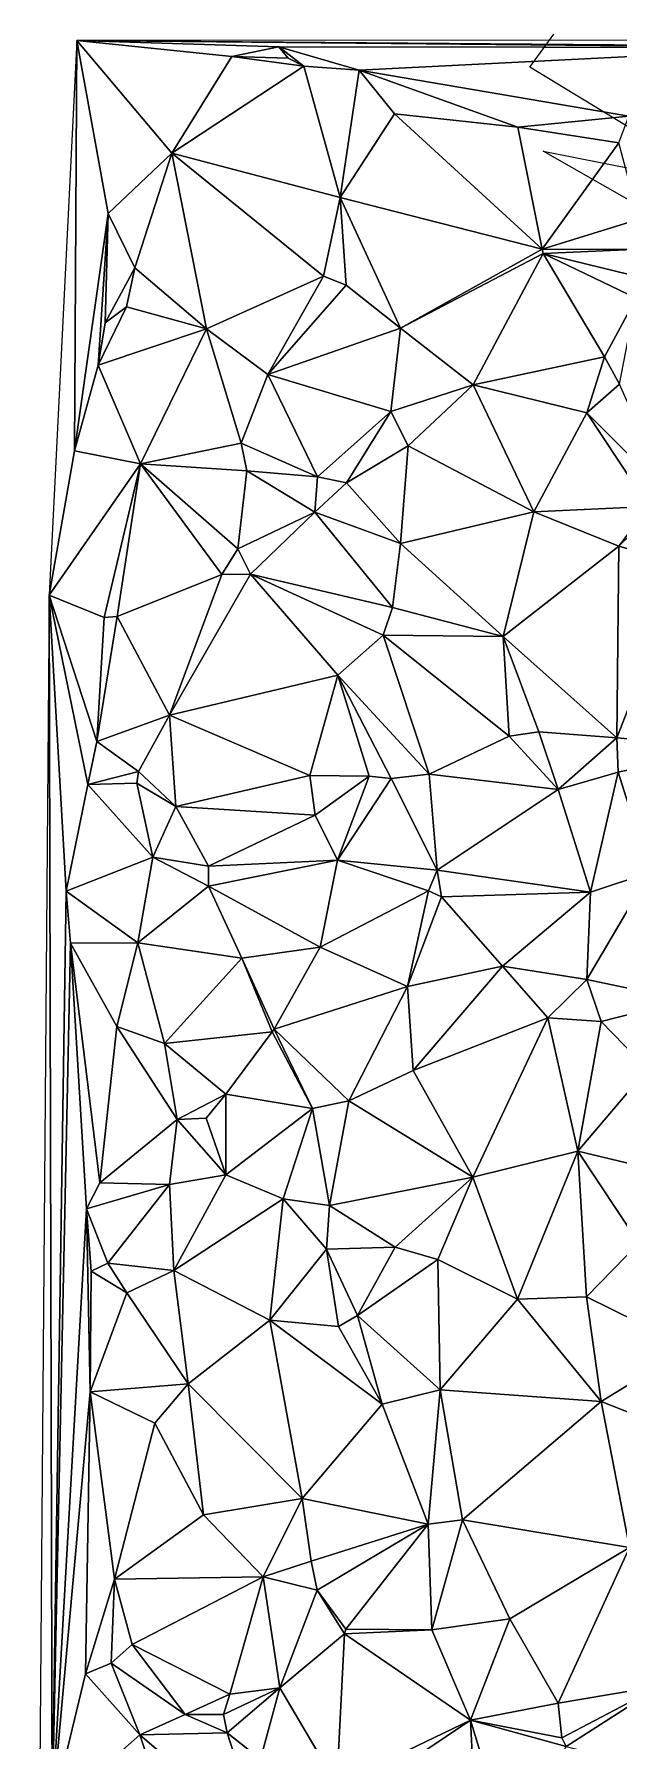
# Model space of a CAD drawing. Header units: metres. Extents: x -15 to 15, y -15.2 to 15.7.
# Drawn here: x -14.97 to -10.06, y 0.67 to 15.03 of the extents above; entities that cross this region are included whole.
import ezdxf

# ---------------------------------------------------------------- set-up
doc = ezdxf.new("R2010")
doc.units = ezdxf.units.M
doc.layers.add('CRACKS', color=1, linetype='Continuous')
doc.layers.add('STREET_MESH', color=7, linetype='Continuous')

msp = doc.modelspace()

# ---------------------------------------------------------------- linework, layer by layer
at = {"layer": 'CRACKS'}
msp.add_polyline3d([(-9.45, 13.339, 0.1), (-10.694, 14.051, 0.1), (-9.135, 13.741, 0.1), (-10.806, 14.756, 0.1), (-10.603, 15.034, 0.1)], dxfattribs=at)
at = {"layer": 'STREET_MESH'}
for points in [[(-14.849, 10.313), (-14.636, 11.527), (-14.616, 14.98)], [(-14.636, 11.527), (-14.352, 13.526), (-14.616, 14.98)], [(-14.616, 14.98), (-6.961, 14.92), (1.963, 14.988)], [(-13.312, 14.846), (-12.918, 14.928), (-14.616, 14.98)], [(-8.449, 14.923), (-6.961, 14.92), (-14.616, 14.98)], [(-12.918, 14.928), (-8.449, 14.923), (-14.616, 14.98)], [(-13.816, 14.032), (-13.312, 14.846), (-14.616, 14.98)], [(-14.352, 13.526), (-13.816, 14.032), (-14.616, 14.98)], [(-13.816, 14.032), (-12.707, 14.766), (-13.312, 14.846)], [(-13.312, 14.846), (-12.839, 14.833), (-12.918, 14.928)], [(-12.707, 14.766), (-12.839, 14.833), (-13.312, 14.846)], [(-12.918, 14.928), (-12.707, 14.766), (-12.24, 14.732)], [(-8.449, 14.923), (-12.918, 14.928), (-12.24, 14.732)], [(-12.839, 14.833), (-12.707, 14.766), (-12.918, 14.928)], [(-9.974, 14.344), (-8.449, 14.923), (-12.24, 14.732)], [(-13.816, 14.032), (-12.402, 13.66), (-12.707, 14.766)], [(-12.707, 14.766), (-12.402, 13.66), (-12.24, 14.732)], [(-12.402, 13.66), (-11.945, 14.364), (-12.24, 14.732)], [(-10.907, 14.253), (-9.974, 14.344), (-12.24, 14.732)], [(-11.945, 14.364), (-10.907, 14.253), (-12.24, 14.732)], [(-11.945, 14.364), (-12.402, 13.66), (-10.703, 13.225)], [(-11.945, 14.364), (-10.703, 13.225), (-10.907, 14.253)], [(-10.056, 14.119), (-9.974, 14.344), (-10.907, 14.253)], [(-10.703, 13.225), (-10.056, 14.119), (-10.907, 14.253)], [(-10.703, 13.225), (-9.887, 13.478), (-10.056, 14.119)], [(-14.128, 13.068), (-13.816, 14.032), (-14.352, 13.526)], [(-13.816, 14.032), (-14.128, 13.068), (-13.525, 12.554)], [(-12.54, 12.997), (-13.816, 14.032), (-13.525, 12.554)], [(-12.402, 13.66), (-13.816, 14.032), (-12.54, 12.997)], [(-12.349, 12.921), (-12.402, 13.66), (-12.54, 12.997)], [(-12.402, 13.66), (-11.894, 12.561), (-10.703, 13.225)], [(-12.349, 12.921), (-11.894, 12.561), (-12.402, 13.66)], [(-14.352, 13.526), (-14.636, 11.527), (-14.435, 12.249)], [(-14.376, 12.605), (-14.352, 13.526), (-14.435, 12.249)], [(-14.128, 13.068), (-14.352, 13.526), (-14.376, 12.605)], [(-9.937, 13.221), (-9.887, 13.478), (-10.703, 13.225)], [(-10.703, 13.225), (-11.894, 12.561), (-10.694, 13.188)], [(-9.937, 13.221), (-10.703, 13.225), (-10.694, 13.188)], [(-9.97, 13.012), (-9.937, 13.221), (-10.694, 13.188)], [(-14.128, 13.068), (-14.376, 12.605), (-14.197, 12.739)], [(-14.128, 13.068), (-14.197, 12.739), (-13.525, 12.554)], [(-11.894, 12.561), (-11.283, 12.085), (-10.694, 13.188)], [(-11.283, 12.085), (-10.179, 12.32), (-10.694, 13.188)], [(-9.912, 12.812), (-9.97, 13.012), (-10.694, 13.188)], [(-10.179, 12.32), (-9.912, 12.812), (-10.694, 13.188)], [(-13.008, 12.17), (-12.54, 12.997), (-13.525, 12.554)], [(-13.008, 12.17), (-12.349, 12.921), (-12.54, 12.997)], [(-11.894, 12.561), (-12.349, 12.921), (-13.008, 12.17)], [(-10.179, 12.32), (-10.052, 12.088), (-9.912, 12.812)], [(-14.197, 12.739), (-14.435, 12.249), (-13.525, 12.554)], [(-14.197, 12.739), (-14.376, 12.605), (-14.435, 12.249)], [(-14.435, 12.249), (-14.08, 11.419), (-13.525, 12.554)], [(-14.08, 11.419), (-13.232, 11.592), (-13.525, 12.554)], [(-13.232, 11.592), (-13.008, 12.17), (-13.525, 12.554)], [(-11.976, 11.858), (-11.894, 12.561), (-13.008, 12.17)], [(-11.283, 12.085), (-11.894, 12.561), (-11.976, 11.858)], [(-14.636, 11.527), (-14.08, 11.419), (-14.435, 12.249)], [(-10.327, 11.849), (-10.179, 12.32), (-11.283, 12.085)], [(-10.179, 12.32), (-10.327, 11.849), (-10.052, 12.088)], [(-12.591, 11.309), (-13.008, 12.17), (-13.232, 11.592)], [(-12.591, 11.309), (-11.976, 11.858), (-13.008, 12.17)], [(-11.83, 11.57), (-11.283, 12.085), (-11.976, 11.858)], [(-11.283, 12.085), (-11.83, 11.57), (-10.772, 11.016)], [(-10.327, 11.849), (-11.283, 12.085), (-10.772, 11.016)], [(-10.052, 12.088), (-10.327, 11.849), (-9.64, 11.161)], [(-12.348, 11.258), (-11.976, 11.858), (-12.591, 11.309)], [(-12.348, 11.258), (-11.83, 11.57), (-11.976, 11.858)], [(-10.327, 11.849), (-10.772, 11.016), (-9.806, 11.06)], [(-10.327, 11.849), (-9.806, 11.06), (-9.64, 11.161)], [(-14.08, 11.419), (-14.636, 11.527), (-14.849, 10.313)], [(-14.08, 11.419), (-13.187, 11.359), (-13.232, 11.592)], [(-13.187, 11.359), (-12.591, 11.309), (-13.232, 11.592)], [(-11.83, 11.57), (-12.348, 11.258), (-11.892, 10.75)], [(-10.772, 11.016), (-11.83, 11.57), (-11.892, 10.75)], [(-14.08, 11.419), (-14.849, 10.313), (-14.386, 10.127)], [(-14.277, 10.134), (-14.08, 11.419), (-14.386, 10.127)], [(-14.277, 10.134), (-13.395, 10.487), (-14.08, 11.419)], [(-14.08, 11.419), (-13.261, 10.704), (-13.187, 11.359)], [(-13.395, 10.487), (-13.261, 10.704), (-14.08, 11.419)], [(-13.261, 10.704), (-12.615, 11.013), (-13.187, 11.359)], [(-12.615, 11.013), (-12.591, 11.309), (-13.187, 11.359)], [(-12.615, 11.013), (-12.348, 11.258), (-12.591, 11.309)], [(-12.348, 11.258), (-12.615, 11.013), (-11.892, 10.75)], [(-9.806, 11.06), (-10.772, 11.016), (-10.058, 10.727)], [(-9.851, 10.929), (-9.806, 11.06), (-10.058, 10.727)], [(-13.261, 10.704), (-13.156, 10.492), (-12.615, 11.013)], [(-13.156, 10.492), (-11.962, 10.21), (-12.615, 11.013)], [(-12.615, 11.013), (-11.962, 10.21), (-11.892, 10.75)], [(-10.772, 11.016), (-11.892, 10.75), (-11.029, 9.967)], [(-10.058, 10.727), (-10.772, 11.016), (-11.029, 9.967)], [(-9.508, 10.564), (-9.851, 10.929), (-10.058, 10.727)], [(-13.156, 10.492), (-13.261, 10.704), (-13.395, 10.487)], [(-11.892, 10.75), (-11.962, 10.21), (-11.029, 9.967)], [(-10.074, 9.113), (-10.058, 10.727), (-11.029, 9.967)], [(-10.074, 9.113), (-9.508, 10.564), (-10.058, 10.727)], [(-13.837, 9.305), (-13.395, 10.487), (-14.277, 10.134)], [(-13.156, 10.492), (-13.837, 9.305), (-12.419, 9.642)], [(-13.837, 9.305), (-13.156, 10.492), (-13.395, 10.487)], [(-12.038, 9.976), (-13.156, 10.492), (-12.419, 9.642)], [(-11.962, 10.21), (-13.156, 10.492), (-12.038, 9.976)], [(-9.136, 9.03), (-9.508, 10.564), (-10.074, 9.113)], [(-14.975, -5.561), (-14.823, 0.075), (-14.849, 10.313)], [(-14.823, 0.075), (-14.705, 7.824), (-14.849, 10.313)], [(-14.849, 10.313), (-14.446, 9.082), (-14.386, 10.127)], [(-14.705, 7.824), (-14.523, 8.72), (-14.849, 10.313)], [(-14.523, 8.72), (-14.446, 9.082), (-14.849, 10.313)], [(-11.962, 10.21), (-12.038, 9.976), (-11.029, 9.967)], [(-14.446, 9.082), (-14.277, 10.134), (-14.386, 10.127)], [(-14.446, 9.082), (-13.837, 9.305), (-14.277, 10.134)], [(-11.651, 8.807), (-12.038, 9.976), (-12.419, 9.642)], [(-12.038, 9.976), (-10.979, 9.128), (-11.029, 9.967)], [(-10.979, 9.128), (-12.038, 9.976), (-11.651, 8.807)], [(-10.979, 9.128), (-10.729, 9.164), (-11.029, 9.967)], [(-10.729, 9.164), (-10.074, 9.113), (-11.029, 9.967)], [(-13.837, 9.305), (-12.656, 8.797), (-12.419, 9.642)], [(-12.656, 8.797), (-12.157, 8.791), (-12.419, 9.642)], [(-11.972, 8.772), (-11.651, 8.807), (-12.419, 9.642)], [(-12.157, 8.791), (-11.972, 8.772), (-12.419, 9.642)], [(-14.096, 8.829), (-13.837, 9.305), (-14.446, 9.082)], [(-13.837, 9.305), (-14.096, 8.829), (-13.784, 8.535)], [(-13.837, 9.305), (-13.784, 8.535), (-12.656, 8.797)], [(-14.523, 8.72), (-14.096, 8.829), (-14.446, 9.082)], [(-10.979, 9.128), (-11.651, 8.807), (-10.568, 8.678)], [(-10.729, 9.164), (-10.979, 9.128), (-10.568, 8.678)], [(-10.074, 9.113), (-10.729, 9.164), (-10.568, 8.678)], [(-10.062, 8.826), (-10.074, 9.113), (-10.568, 8.678)], [(-10.062, 8.826), (-9.136, 9.03), (-10.074, 9.113)], [(-10.062, 8.826), (-9.795, 7.981), (-9.136, 9.03)], [(-14.096, 8.829), (-14.523, 8.72), (-14.11, 8.732)], [(-14.096, 8.829), (-14.11, 8.732), (-13.784, 8.535)], [(-12.656, 8.797), (-13.784, 8.535), (-12.611, 8.464)], [(-12.157, 8.791), (-12.656, 8.797), (-12.611, 8.464)], [(-12.422, 8.083), (-12.157, 8.791), (-12.611, 8.464)], [(-11.972, 8.772), (-12.157, 8.791), (-12.422, 8.083)], [(-11.585, 8.001), (-11.972, 8.772), (-12.422, 8.083)], [(-11.972, 8.772), (-11.585, 8.001), (-11.651, 8.807)], [(-11.651, 8.807), (-11.585, 8.001), (-10.568, 8.678)], [(-10.294, 7.816), (-10.062, 8.826), (-10.568, 8.678)], [(-9.795, 7.981), (-10.062, 8.826), (-10.294, 7.816)], [(-13.975, 8.11), (-14.523, 8.72), (-14.705, 7.824)], [(-14.523, 8.72), (-13.975, 8.11), (-14.11, 8.732)], [(-14.11, 8.732), (-13.975, 8.11), (-13.784, 8.535)], [(-11.585, 8.001), (-10.294, 7.816), (-10.568, 8.678)], [(-13.975, 8.11), (-13.507, 8.034), (-13.784, 8.535)], [(-13.784, 8.535), (-13.507, 8.034), (-12.611, 8.464)], [(-13.507, 8.034), (-12.422, 8.083), (-12.611, 8.464)], [(-14.103, 7.389), (-13.975, 8.11), (-14.705, 7.824)], [(-14.103, 7.389), (-13.508, 7.866), (-13.975, 8.11)], [(-13.975, 8.11), (-13.508, 7.866), (-13.507, 8.034)], [(-12.422, 8.083), (-13.508, 7.866), (-12.569, 7.353)], [(-13.508, 7.866), (-12.422, 8.083), (-13.507, 8.034)], [(-11.659, 7.825), (-12.422, 8.083), (-12.569, 7.353)], [(-11.659, 7.825), (-11.585, 8.001), (-12.422, 8.083)], [(-11.585, 8.001), (-11.659, 7.825), (-11.549, 7.776)], [(-10.294, 7.816), (-11.585, 8.001), (-11.549, 7.776)], [(-9.503, 6.907), (-9.795, 7.981), (-10.327, 7.081)], [(-9.795, 7.981), (-10.294, 7.816), (-10.327, 7.081)], [(-14.669, 7.386), (-14.705, 7.824), (-14.823, 0.075)], [(-14.669, 7.386), (-14.103, 7.389), (-14.705, 7.824)], [(-13.508, 7.866), (-14.103, 7.389), (-13.227, 7.26)], [(-13.508, 7.866), (-13.227, 7.26), (-12.569, 7.353)], [(-11.834, 7.02), (-11.659, 7.825), (-12.569, 7.353)], [(-11.659, 7.825), (-11.834, 7.02), (-11.549, 7.776)], [(-11.834, 7.02), (-11.036, 7.191), (-11.549, 7.776)], [(-11.036, 7.191), (-10.294, 7.816), (-11.549, 7.776)], [(-10.294, 7.816), (-11.036, 7.191), (-10.327, 7.081)], [(-14.533, 5.15), (-14.669, 7.386), (-14.823, 0.075)], [(-14.103, 7.389), (-14.669, 7.386), (-14.28, 6.686)], [(-14.422, 5.368), (-14.669, 7.386), (-14.533, 5.15)], [(-14.28, 6.686), (-14.669, 7.386), (-14.422, 5.368)], [(-13.878, 6.542), (-14.103, 7.389), (-14.28, 6.686)], [(-14.103, 7.389), (-13.878, 6.542), (-13.227, 7.26)], [(-13.227, 7.26), (-12.957, 6.662), (-12.569, 7.353)], [(-12.957, 6.662), (-11.834, 7.02), (-12.569, 7.353)], [(-13.878, 6.542), (-12.974, 6.641), (-13.227, 7.26)], [(-12.974, 6.641), (-12.957, 6.662), (-13.227, 7.26)], [(-11.788, 6.314), (-11.036, 7.191), (-11.834, 7.02)], [(-11.036, 7.191), (-11.788, 6.314), (-10.654, 6.758)], [(-10.327, 7.081), (-11.036, 7.191), (-10.654, 6.758)], [(-10.327, 7.081), (-10.654, 6.758), (-10.206, 6.728)], [(-9.503, 6.907), (-10.327, 7.081), (-10.206, 6.728)], [(-12.957, 6.662), (-12.329, 6.06), (-11.834, 7.02)], [(-12.329, 6.06), (-11.788, 6.314), (-11.834, 7.02)], [(-9.815, 6.327), (-9.503, 6.907), (-10.206, 6.728)], [(-10.654, 6.758), (-11.788, 6.314), (-11.285, 5.416)], [(-10.402, 5.636), (-10.654, 6.758), (-11.285, 5.416)], [(-10.654, 6.758), (-10.402, 5.636), (-10.206, 6.728)], [(-14.28, 6.686), (-14.422, 5.368), (-13.771, 5.901)], [(-13.878, 6.542), (-14.28, 6.686), (-13.771, 5.901)], [(-13.362, 6.114), (-12.974, 6.641), (-13.878, 6.542)], [(-13.362, 6.114), (-12.634, 5.995), (-12.974, 6.641)], [(-12.634, 5.995), (-12.957, 6.662), (-12.974, 6.641)], [(-12.329, 6.06), (-12.957, 6.662), (-12.634, 5.995)], [(-10.402, 5.636), (-9.815, 6.327), (-10.206, 6.728)], [(-13.362, 6.114), (-13.878, 6.542), (-13.771, 5.901)], [(-9.815, 6.327), (-10.402, 5.636), (-9.853, 5.505)], [(-11.788, 6.314), (-12.329, 6.06), (-11.285, 5.416)], [(-13.529, 5.914), (-13.362, 6.114), (-13.771, 5.901)], [(-13.362, 6.114), (-13.529, 5.914), (-13.363, 5.436)], [(-12.634, 5.995), (-13.362, 6.114), (-13.363, 5.436)], [(-12.49, 5.178), (-12.329, 6.06), (-12.634, 5.995)], [(-12.329, 6.06), (-12.49, 5.178), (-11.285, 5.416)], [(-14.422, 5.368), (-13.835, 5.355), (-13.771, 5.901)], [(-13.835, 5.355), (-13.363, 5.436), (-13.771, 5.901)], [(-13.363, 5.436), (-13.529, 5.914), (-13.771, 5.901)], [(-12.634, 5.995), (-13.363, 5.436), (-12.88, 5.235)], [(-12.49, 5.178), (-12.634, 5.995), (-12.88, 5.235)], [(-10.91, 4.391), (-10.402, 5.636), (-11.285, 5.416)], [(-10.91, 4.391), (-10.33, 4.409), (-10.402, 5.636)], [(-10.402, 5.636), (-9.89, 4.861), (-9.853, 5.505)], [(-10.33, 4.409), (-9.89, 4.861), (-10.402, 5.636)], [(-13.835, 5.355), (-14.422, 5.368), (-14.533, 5.15)], [(-14.355, 4.693), (-13.835, 5.355), (-14.533, 5.15)], [(-13.835, 5.355), (-14.355, 4.693), (-13.801, 4.632)], [(-13.363, 5.436), (-13.835, 5.355), (-13.801, 4.632)], [(-12.88, 5.235), (-13.363, 5.436), (-13.801, 4.632)], [(-12.49, 5.178), (-11.937, 4.827), (-11.285, 5.416)], [(-11.937, 4.827), (-11.58, 4.723), (-11.285, 5.416)], [(-11.58, 4.723), (-10.91, 4.391), (-11.285, 5.416)], [(-12.993, 4.215), (-12.88, 5.235), (-13.801, 4.632)], [(-12.88, 5.235), (-12.993, 4.215), (-12.516, 4.811)], [(-12.49, 5.178), (-12.88, 5.235), (-12.516, 4.811)], [(-11.937, 4.827), (-12.49, 5.178), (-12.516, 4.811)], [(-14.503, 3.61), (-14.533, 5.15), (-14.823, 0.075)], [(-14.503, 3.61), (-14.496, 4.627), (-14.533, 5.15)], [(-14.496, 4.627), (-14.355, 4.693), (-14.533, 5.15)], [(-12.993, 4.215), (-12.416, 4.16), (-12.516, 4.811)], [(-12.255, 4.253), (-11.937, 4.827), (-12.516, 4.811)], [(-12.416, 4.16), (-12.255, 4.253), (-12.516, 4.811)], [(-11.937, 4.827), (-12.255, 4.253), (-11.58, 4.723)], [(-9.89, 4.861), (-10.33, 4.409), (-9.465, 3.984)], [(-14.194, 4.445), (-14.496, 4.627), (-14.503, 3.61)], [(-14.496, 4.627), (-14.194, 4.445), (-14.355, 4.693)], [(-14.355, 4.693), (-14.194, 4.445), (-13.801, 4.632)], [(-14.194, 4.445), (-13.679, 3.679), (-13.801, 4.632)], [(-13.679, 3.679), (-12.993, 4.215), (-13.801, 4.632)], [(-11.58, 4.723), (-12.255, 4.253), (-11.561, 3.628)], [(-10.91, 4.391), (-11.58, 4.723), (-11.561, 3.628)], [(-13.679, 3.679), (-14.194, 4.445), (-14.503, 3.61)], [(-10.206, 3.53), (-10.91, 4.391), (-11.561, 3.628)], [(-10.91, 4.391), (-10.206, 3.53), (-10.33, 4.409)], [(-10.33, 4.409), (-10.206, 3.53), (-9.465, 3.984)], [(-13.679, 3.679), (-12.721, 2.714), (-12.993, 4.215)], [(-12.721, 2.714), (-12.047, 3.508), (-12.993, 4.215)], [(-12.047, 3.508), (-12.416, 4.16), (-12.993, 4.215)], [(-12.416, 4.16), (-12.047, 3.508), (-12.255, 4.253)], [(-12.255, 4.253), (-12.047, 3.508), (-11.561, 3.628)], [(-10.206, 3.53), (-9.131, 3.107), (-9.465, 3.984)], [(-14.543, 1.237), (-14.503, 3.61), (-14.823, 0.075)], [(-14.503, 3.61), (-14.543, 1.237), (-14.298, 2.035)], [(-13.959, 3.347), (-13.679, 3.679), (-14.503, 3.61)], [(-13.959, 3.347), (-14.503, 3.61), (-14.298, 2.035)], [(-13.679, 3.679), (-13.959, 3.347), (-13.551, 2.575)], [(-12.721, 2.714), (-13.679, 3.679), (-13.551, 2.575)], [(-12.047, 3.508), (-11.662, 2.497), (-11.561, 3.628)], [(-11.662, 2.497), (-11.373, 2.534), (-11.561, 3.628)], [(-11.373, 2.534), (-10.206, 3.53), (-11.561, 3.628)], [(-12.047, 3.508), (-12.721, 2.714), (-11.662, 2.497)], [(-10.206, 3.53), (-11.373, 2.534), (-9.968, 2.3)], [(-9.131, 3.107), (-10.206, 3.53), (-9.968, 2.3)], [(-13.551, 2.575), (-13.959, 3.347), (-14.298, 2.035)], [(-13.049, 2.054), (-12.721, 2.714), (-13.551, 2.575)], [(-12.721, 2.714), (-13.049, 2.054), (-12.646, 2.185)], [(-11.662, 2.497), (-12.721, 2.714), (-12.646, 2.185)], [(-13.049, 2.054), (-13.551, 2.575), (-14.298, 2.035)], [(-12.595, 1.942), (-11.662, 2.497), (-12.646, 2.185)], [(-12.595, 1.942), (-12.354, 1.614), (-11.662, 2.497)], [(-12.354, 1.614), (-11.63, 1.609), (-11.662, 2.497)], [(-11.63, 1.609), (-11.373, 2.534), (-11.662, 2.497)], [(-11.373, 2.534), (-11.63, 1.609), (-10.974, 1.702)], [(-9.968, 2.3), (-11.373, 2.534), (-10.974, 1.702)], [(-10.567, 0.991), (-9.968, 2.3), (-10.974, 1.702)], [(-9.703, 1.136), (-9.968, 2.3), (-10.567, 0.991)], [(-13.049, 2.054), (-12.595, 1.942), (-12.646, 2.185)], [(-14.543, 1.237), (-14.328, 1.328), (-14.298, 2.035)], [(-14.328, 1.328), (-14.149, 1.486), (-14.298, 2.035)], [(-14.149, 1.486), (-13.049, 2.054), (-14.298, 2.035)], [(-13.33, 1.068), (-13.049, 2.054), (-14.149, 1.486)], [(-13.33, 1.068), (-12.909, 1.121), (-13.049, 2.054)], [(-12.909, 1.121), (-12.595, 1.942), (-13.049, 2.054)], [(-12.364, 1.574), (-12.595, 1.942), (-12.909, 1.121)], [(-12.595, 1.942), (-12.364, 1.574), (-12.354, 1.614)], [(-12.354, 1.614), (-12.364, 1.574), (-11.63, 1.609)], [(-11.63, 1.609), (-12.364, 1.574), (-11.306, 0.847)], [(-11.63, 1.609), (-11.306, 0.847), (-10.974, 1.702)], [(-11.306, 0.847), (-10.567, 0.991), (-10.974, 1.702)], [(-14.149, 1.486), (-14.328, 1.328), (-13.704, 0.895)], [(-13.33, 1.068), (-14.149, 1.486), (-13.704, 0.895)], [(-12.364, 1.574), (-12.909, 1.121), (-12.43, 0.308)], [(-11.306, 0.847), (-12.364, 1.574), (-12.43, 0.308)], [(-14.087, 0.726), (-14.328, 1.328), (-14.543, 1.237)], [(-14.328, 1.328), (-14.087, 0.726), (-13.704, 0.895)], [(-14.087, 0.726), (-14.543, 1.237), (-14.823, 0.075)], [(-13.382, 0.896), (-13.33, 1.068), (-13.704, 0.895)], [(-13.382, 0.896), (-13.352, 0.741), (-12.909, 1.121)], [(-13.33, 1.068), (-13.382, 0.896), (-12.909, 1.121)], [(-12.909, 1.121), (-13.352, 0.741), (-13.071, 0.52)], [(-12.909, 1.121), (-13.071, 0.52), (-12.43, 0.308)], [(-10.536, 0.699), (-9.703, 1.136), (-10.567, 0.991)], [(-9.703, 1.136), (-10.536, 0.699), (-10.501, 0.628)], [(-9.572, 0.395), (-9.703, 1.136), (-10.501, 0.628)], [(-14.087, 0.726), (-13.352, 0.741), (-13.704, 0.895)], [(-13.352, 0.741), (-13.382, 0.896), (-13.704, 0.895)], [(-11.306, 0.847), (-10.536, 0.699), (-10.567, 0.991)], [(-13.64, -0.615), (-14.087, 0.726), (-14.823, 0.075)], [(-13.061, -0.152), (-13.352, 0.741), (-14.087, 0.726)], [(-13.061, -0.152), (-14.087, 0.726), (-13.64, -0.615)], [(-13.071, 0.52), (-13.352, 0.741), (-13.061, -0.152)], [(-12.31, 0.173), (-11.306, 0.847), (-12.43, 0.308)], [(-12.31, 0.173), (-11.241, -0.441), (-11.306, 0.847)], [(-10.536, 0.699), (-11.306, 0.847), (-10.501, 0.628)], [(-11.306, 0.847), (-10.979, -0.22), (-10.501, 0.628)], [(-11.241, -0.441), (-10.979, -0.22), (-11.306, 0.847)]]:
    msp.add_3dface(points, dxfattribs=at)

doc.saveas('drawing.dxf')
